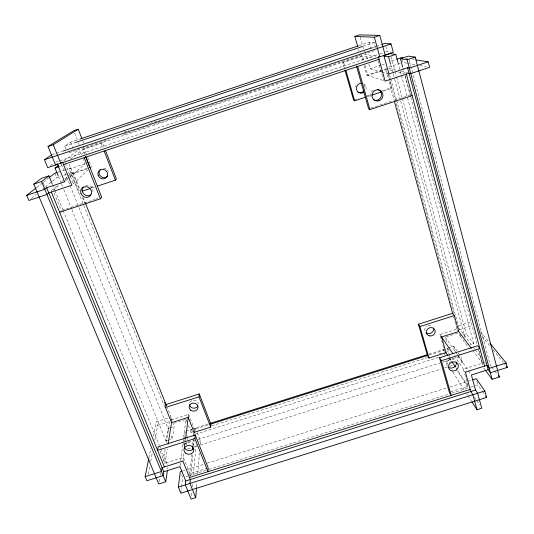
<?xml version="1.0" encoding="UTF-8"?>
<svg xmlns="http://www.w3.org/2000/svg" width="534" height="534" viewBox="0 0 534 534"><rect width="100%" height="100%" fill="white"/><g stroke="black" fill="none" stroke-linecap="round" stroke-linejoin="round"><path stroke-width="0.4" stroke-dasharray="2.67 2" d="M196.612 486.968L196.953 482.849M197.713 473.785L199.436 453.199M200.197 444.134L200.47 440.844L196.632 431.058M191.406 495.812L191.793 491.68M192.253 486.728L192.487 484.251M193.335 475.16L196.192 444.602M190.678 476.235L192.794 454.901M193.608 446.698L194.256 440.129M195.224 430.344L195.457 428.048L196.338 430.304M189.764 475.187L191.853 454.594M192.767 445.603L193.675 436.612M194.109 432.353L194.423 429.256L210.87 424.049M193.101 431.759L191.045 432.406L191.379 429.336L192.861 433.094M180.866 493.176L181.533 487.455M181.627 486.641L182.681 477.65L180.872 473.191M186.52 444.742L186.987 440.75M187.08 439.949L187.267 438.354M182.928 461.089L183.916 452.885M184.804 445.51L185.598 438.948M188.208 417.348L188.569 414.351L169.992 420.245M184.557 446.01L183.709 443.894L184.203 439.949M184.297 439.162L185.278 431.265M180.065 465.848L180.572 461.77M180.679 460.955L183.042 442.219M183.142 441.404L183.549 438.14M183.656 437.326L185.912 419.404L172.248 423.736M167.683 468.965L167.93 467.363M168.337 440.25L172.275 439.001L174.197 426.499L172.956 423.402M164.933 463.652L167.309 448.967M171.688 421.867L172.055 419.591L167.235 407.555M163.184 461.109L165.5 447.212M166.314 442.312L169.719 421.88M159.152 481.561L160.1 475.928M160.233 475.12L160.641 472.703M167.549 440.503L165.974 440.997L168.083 428.435L169.612 427.948M148.145 474.232L149.894 465.301M150.688 461.236L152.283 453.112M154.827 440.116L157.69 425.491L156.182 421.793L170.493 417.248M148.873 458.072L150.822 448.4M153.258 436.305L156.182 421.793M59.648 212.292L61.323 210.57L53.687 191.98M72.998 184.11L87.783 170.186M90.092 168.01L91.334 166.842L87.736 157.697M65.228 181.253L69.56 177.435M70.174 176.894L85.019 163.804L83.211 159.225M53.2 190.391L59.468 184.911M65.115 179.978L68.873 176.694M69.5 176.147L73.265 172.856L80.46 190.832M51.231 190.745L57.412 185.391M61.737 181.64L64.207 179.497M64.828 178.963L72.397 172.409L68.485 173.71M84.659 154.186L82.843 149.58L101.22 143.446L102.368 142.478L104.163 147.13M164.719 407.102L69.193 169.078L70.595 167.916L66.677 169.218M31.399 198.388L36.472 194.236M42.807 189.043L44.709 187.481M45.343 186.967L51.685 181.774M52.312 181.253L56.751 177.615L60.662 176.313M36.966 187.254L42.74 182.715M43.381 182.214L48.514 178.182M70.601 159.079L84.152 148.565L361.391 55.943L372.639 58.093M63.753 160.994L78.698 149.7M50.289 165.74L53.527 163.391M65.849 148.953L64.714 146.116L70.541 142.198L79.232 139.287M358.981 45.657L369.254 42.219L374.107 42.593L375.556 47.84M64.714 146.116L75.768 142.418M363.06 46.291L374.107 42.593M52.526 154.58L55.683 153.525M56.47 153.258L61.997 151.416M373.099 47.399L375.469 46.605M376.263 46.345L380.996 44.756M123.848 132.145L128.594 130.563M149.934 123.427L160.213 119.99M69.133 152.677L72.297 151.616M73.091 151.356L76.255 150.294M77.043 150.034L78.625 149.507M81.795 148.445L108.702 139.454M123.734 134.435L150.641 125.443M153.805 124.382L244.018 94.238M244.812 93.977L278.047 82.87M278.841 82.603L282.005 81.548M282.793 81.281L285.964 80.227M286.751 79.96L316.035 70.181M316.822 69.914L319.993 68.859M320.78 68.592L323.944 67.531M324.739 67.271L327.903 66.209M328.697 65.949L357.974 56.163M358.768 55.896L360.35 55.369M367.472 52.993L376.176 50.083M344.243 67.751L342.641 62.211L343.596 62.478L362.513 56.157L363.821 60.803M55.609 162.189L379.233 54.141M380.021 53.881L384.767 52.292M385.561 52.032L387.143 51.504L390.988 51.998M59.681 166.481L62.004 165.707M58.059 172.095L65.896 169.478M391.375 61.01L396.014 59.468M69.193 169.078L85.019 163.804M368.78 63.987L370.129 68.799L381.036 65.168M381.817 64.908L384.934 63.866M63.793 175.272L67.705 173.971M388.805 67.05L400.393 63.192M71.009 173.61L87.422 168.143M364.095 65.528L366.805 75.134L387.804 68.138M87.816 168.764L71.87 174.077L79.139 192.193M90.62 187.461L93.744 186.426M354.416 99.938L356.785 99.15M367.032 95.753L370.976 94.445M382.01 90.78L390.688 87.903L392.043 88.39L389.853 80.414M91.748 188.015L94.905 186.967M367.125 96.661L371.017 95.366M383.479 91.234L392.043 88.39M62.111 210.303L95.359 199.302M96.153 199.035L97.735 198.514M370.996 108.048L391.489 101.266M394.646 100.225L409.618 95.266M458.886 325.673L471.348 321.715M429.009 355.023L444.348 350.171L439.949 334.564L459.086 328.49L472.523 346.266M157.69 425.491L169.598 421.713M459.18 329.825L472.396 325.633M446.084 336.894L457.818 333.169M170.373 427.707L174.197 426.499M459.56 334.297L460.001 335.906L466.315 333.904L473.778 343.642L470.154 344.79M186.072 431.018L191.633 429.256M192.42 429.002L208.307 423.976M429.116 354.095L447.452 348.288L449.114 350.771L447.005 351.439M448.18 348.061L453.74 346.299L457.952 352.36M211.851 425.825L427.4 357.64M439.328 353.868L442.512 352.861M195.404 434.242L438.648 357.346M183.709 443.894L194.029 440.637M198.001 439.382L440.123 362.913M443.3 361.912L460.762 356.398L462.404 362.319L458.432 363.574M199.122 441.271L200.47 440.844M446.377 360.637L447.045 363L451.21 361.685M187.554 449.027L193.114 447.272M193.909 447.025L197.086 446.017M200.263 445.016L440.95 369.087M444.922 367.833L448.9 366.578M449.695 366.331L452.872 365.329M182.655 470.955L203.341 464.453M207.319 463.198L446.825 387.918M450.008 386.916L471.495 380.161M207.406 468.164L189.917 473.658L183.376 457.371L165.013 463.158L159.793 450.449M450.876 391.696L468.124 386.282L463.385 369.148L482.362 363.167L478.751 349.697M185.865 476.648L189.049 475.647M189.844 475.4L208.147 469.653M208.948 469.399L450.916 393.431M451.711 393.184L470.02 387.437M470.814 387.183L474.793 385.935M475.587 385.688L477.977 384.934L482.055 390.861M405.486 58.286L407.923 58.667M412.789 59.421L414.411 59.675M363.908 54.081L377.505 56.43M406.788 63.166L402.709 62.425L402.075 60.042M407.602 63.312L415.759 64.801M419.837 65.549L426.359 66.737M388.592 68.325L395.661 70.007M401.167 71.309L407.455 72.804M389.486 69.907L393.505 70.895M398.324 72.083L403.951 73.472M370.129 68.799L381.089 71.796M381.87 72.017L388.131 73.725M366.805 75.134L383.566 80.634M480.5 331.694L488.356 341.279M482.102 336.38L489.972 346.072M493.122 349.957L503.101 362.239M503.622 362.886L505.197 364.822M491.253 366.444L490.245 365.123L411.22 67.391M491.761 367.105L494.29 370.409M494.798 371.07L497.334 374.374M473.024 346.92L474.519 348.896M475.013 349.556L481.481 358.114M484.471 362.059L485.466 363.38M472.73 350.277L482.589 363.467M460.001 335.906L467.257 345.705L466.816 344.096M483.757 367.986L485.239 369.982M458.419 353.027L459.827 355.05M457.411 354.703L445.296 337.141L446.871 342.755M457.878 355.384L470.454 373.62M458.165 356.165L462.404 362.319M482.509 391.522L484.779 394.813M439.949 334.564L441.585 336.974M454.3 355.744L465.414 372.138M449.334 357.74L451.597 361.184M455.676 367.379L467.911 385.962M444.488 351.485L443.26 349.616L443.928 351.979M448.527 357.64L450.796 361.097M456.223 369.328L468.538 388.091M474.466 397.129L476.288 399.906M476.742 400.607L479.479 404.772M447.045 363L447.939 364.395M452.852 372.071L464.033 389.506M466.716 393.691L467.61 395.087M468.058 395.787L471.635 401.368M43.327 182.975L44.916 186.827M52.385 184.337L54.595 189.737M54.915 190.511L62.812 209.789M63.132 210.556L159.199 444.969M159.519 445.743L160.467 448.053M160.781 448.827L167.102 464.246M58.48 176.514L61.303 183.449M61.617 184.223L62.558 186.533M63.813 189.623L71.643 208.901M71.956 209.668L165.974 440.997M54.929 173.136L56.751 177.615M65.161 163.291L73.385 183.743M61.463 164.165L168.851 430.511M171.034 435.918L172.275 439.001M83.17 197.607L85.033 202.252M69.126 164.238L79.659 190.545M82.45 197.507L84.619 202.92M170.787 417.989L171.714 420.305M70.541 142.198L72.958 148.298M186.907 435.384L187.454 436.759M74.6 133.019L77.31 139.908M78.518 142.965L79.125 144.5M78.692 147.785L81.402 154.653M185.912 419.404L186.82 421.693M188.328 425.518L191.045 432.406M82.737 140.689L83.638 142.985M83.544 147.03L86.248 153.899M188.569 414.351L195.15 431.105M101.22 143.446L102.989 148.031M343.596 62.478L344.977 67.264M365.123 65.448L367.959 75.508L386.79 69.24L385.468 68.913L388.118 78.558M360.71 53.527L362.973 61.544M358.534 49.502L358.968 51.037M444.154 352.767L444.822 355.13M365.41 51.958L367.432 59.174M360.183 37.186L364.275 51.785M447.452 348.288L449.001 353.808M449.221 354.596L449.882 356.959M450.102 357.747L450.99 360.897M369.254 42.219L371.264 49.448M453.74 346.299L455.335 352.066M378.085 60.642L383.612 80.647M389.566 74.566L390.447 77.784M390.668 78.585L396.388 99.478M396.602 100.279L458.866 327.689M388.298 74.426L389.84 80.06M390.06 80.861L453.606 312.577M387.664 72.43L389.633 79.613M388.946 81.575L394.072 100.245M453.653 317.116L456.957 329.171M385.748 46.371L387.143 51.504M390.741 64.834L392.931 72.884M393.151 73.692L394.466 78.518M394.686 79.326L399.732 97.835M400.607 101.053L465.067 337.655M476.909 381.016L477.977 384.934M391.075 56.804L394.78 70.461M395 71.262L396.308 76.082M396.522 76.889L402.195 97.769M402.416 98.57L466.315 333.904M405.106 75.234L410.412 95.005M402.816 67.584L404.331 73.225M405.193 76.449L410.599 96.594M410.82 97.395L477.209 344.757M478.511 349.596L482.616 364.902M397.943 62.411L401.194 74.466M401.414 75.267L473.778 343.642M409.298 60.148L411.006 66.583M184.47 445.429A4.899 4.379 0.9 0 1 186.506 442.613M187.648 442.099A4.899 4.379 0.9 0 1 194.176 445.897M447.218 366.057A4.993 4.492 -25.5 0 1 450.269 359.148M451.544 358.908A4.993 4.492 -25.5 0 1 455.762 360.917M85.573 185.438A5.547 5.22 32.9 0 1 92.976 191.559M370.856 96.541A5.64 5.387 -61.9 0 1 374.601 89.485M189.93 402.449A4.399 3.998 1.5 0 1 192.434 400.407M193.555 400.193A4.399 3.998 1.5 0 1 198.288 403.898M103.376 168.137A4.926 4.672 35.5 0 1 108.415 171.394M364.328 84.999A5.006 4.799 -65.1 0 1 365.022 87.449M355.49 86.688A5.006 4.799 -65.1 0 1 355.951 85.46M363.641 83.725A5.053 4.839 -64.8 0 1 366.017 89.238M424.957 330.753A4.479 4.092 -26.3 0 1 427.02 325.934M428.088 325.453A4.479 4.092 -26.3 0 1 432.34 326.254"/><path stroke-width="0.8" d="M210.69 427.107L210.87 424.049L199.275 393.965L166.034 404.545L165.493 407.482L171.561 422.628L188.208 417.348L194.109 432.353L210.69 427.107L199.002 396.822L199.275 393.965M148.712 458.88L145.141 476.615L146.877 480.733L163.164 475.614L163.784 471.749L179.958 466.663L185.752 480.96L185.325 484.885L191.099 499.116L195.711 497.675L196.539 487.789M194.91 438.561L195.257 435.016L158.258 446.711L157.59 450.349L194.91 438.561L207.973 471.696L208.2 467.911L195.257 435.016M192.353 449.695L192.681 446.424M193.762 435.797L194.176 431.706M184.51 447.966L184.711 446.324M185.698 438.127L188.268 416.807M472.29 379.914L476.268 378.659L484.845 390.981L486.594 397.443L180.866 493.176L178.363 487.068L180.265 471.702L181.86 471.202M52.072 183.569L48.908 175.86L41.418 178.356L33.802 184.123L158.745 483.978L165.714 481.788L167.436 470.567M168.097 444.068L171.661 422.04M59.648 212.292L100.405 198.802L101.694 197.2L85.66 156.455M97.268 186.186L115.391 180.172L116.405 178.91L105.358 150.228M57.285 163.704L64.614 181.8L46.652 187.774L44.803 189.31L26.7 195.324L28.863 200.464L46.932 194.463L48.754 192.887L71.816 185.225L62.458 161.976M26.7 195.324L36.325 187.761M49.155 177.675L54.929 173.136L57.278 172.355M33.802 184.123L41.585 181.533L48.908 175.86M58.173 175.739L55.035 168.03L58.707 165.246M61.884 162.409L60.749 163.264L53.266 144.734L78.231 129.201L81.835 138.393M56.697 164.138L55.529 165.013L48.013 146.496L73.692 130.723L78.231 129.201M381.79 44.496L384.947 43.441L391.021 43.908L393.291 52.299L47.7 167.623L44.469 159.726L51.738 154.847M357.667 46.431L354.85 36.452L359.536 34.884L379.801 35.391L385.168 55.009M48.013 146.496L53.266 144.734M354.85 36.452L374.347 37.213L379.801 35.391M80.02 139.027L358.194 45.924M75.768 142.418L362.272 46.558M62.792 151.149L372.311 47.66M44.469 159.726L391.021 43.908M383.999 55.663L390.2 53.594L395.781 54.375L397.943 62.411M63.506 164.579L379.067 59.314M55.035 168.03L58.907 166.735M383.979 56.043L388.545 56.791L395.781 54.375M396.789 59.207L401.434 57.659L403.057 57.912M402.603 66.783L400.44 58.72L408.23 56.123L415.212 57.105L499.357 377.017L492.128 379.287L485.726 370.643M400.44 58.72L407.095 59.808L415.212 57.105M378.306 56.564L385.087 81.135L409.024 73.178L410.766 73.592L429.616 67.331L428.188 61.817L409.304 68.092L407.575 67.731L388.912 73.939L383.879 55.576M82.289 191.152L90.173 188.535M344.931 70.121L353.628 100.198L354.663 100.793L365.57 97.175M371.798 95.112L381.142 92.008M356.472 66.109L368.634 108.836L369.949 109.59L412.135 95.626M418.422 324.205L452.605 313.325L454.354 315.581L458.726 331.534L441.585 336.974L446.003 352.68L428.996 358.06L427.474 355.51L418.422 324.205L419.884 326.541L428.996 358.06M165.493 407.482L199.002 396.822M419.884 326.541L454.354 315.581M209.895 423.475L427.527 354.596M210.289 424.236L427.687 355.444M439.522 357.8L477.69 345.732L479.859 348.542L441.344 360.704L439.522 357.8L449.308 392.19L451.197 395.36L441.344 360.704M145.141 476.615L161.455 471.475L162.089 467.644L182.928 461.089L190.351 479.519L189.964 483.43L195.711 497.675M506.159 363.007L489.217 368.34L486.955 365.349L465.414 372.138L470.768 391.542L472.864 394.739L476.995 409.738L481.761 408.25L477.656 393.238L475.52 390.054L471.389 374.975L488.123 369.708L490.386 372.725L507.3 367.412L506.159 363.007L489.925 343.195M189.53 477.483L470.18 389.406M185.752 480.96L475.52 390.054M178.363 487.068L484.845 390.981M416.026 59.928L428.188 61.817M506.252 366.117L507.3 367.412M498.342 375.696L499.357 377.017M457.845 330.352L471.255 348.295M485.686 396.128L486.594 397.443M441.338 336.614L452.912 353.695M445.71 352.233L447.973 355.677M452.051 361.872L455.228 366.691M472.083 402.062L476.995 409.738M41.585 181.533L165.714 481.788M51.317 192.033L164.405 466.916M46.652 187.774L163.784 471.749M85.34 203.02L166.481 405.666M164.585 402.516L165.52 404.832M84.198 157.677L100.405 198.802M85.56 156.489L90.092 168.01M104.17 151.095L115.391 180.172M345.899 70.461L354.663 100.793M357.68 66.45L369.949 109.59M374.347 37.213L379.754 56.818M394.292 101.046L452.765 313.905M388.545 56.791L390.521 64.033M407.575 67.731L488.123 369.708M406.361 74.066L484.558 366.11M407.095 59.808L492.128 379.287M193.715 448.126A4.899 4.379 0.9 0 1 189.043 450.603A4.899 4.379 0.9 0 1 184.677 447.692M456.236 361.992A4.993 4.492 -25.5 0 1 454.427 366.918A4.993 4.492 -25.5 0 1 448.994 367.612M90.827 194.923A5.547 5.22 32.9 0 1 83.304 186.96M377.418 89.325A5.64 5.387 -61.9 0 1 381.149 96.647A5.64 5.387 -61.9 0 1 373.446 99.778M197.874 405.927A4.399 3.998 1.5 0 1 193.101 408.116A4.399 3.998 1.5 0 1 189.517 404.485M107.681 176.046A4.926 4.672 35.5 0 1 100.873 176.44A4.926 4.672 35.5 0 1 100.125 169.725M363.674 91.027A5.006 4.799 -65.1 0 1 357.867 92.142M363.808 92.395A5.053 4.839 -64.8 0 1 356.599 89.745A5.053 4.839 -64.8 0 1 361.184 83.191M433.468 328.05A4.479 4.092 -26.3 0 1 431.399 332.849A4.479 4.092 -26.3 0 1 426.092 332.542M185.685 453.206A4.939 4.412 0.8 0 0 193.755 450.676A4.939 4.412 0.8 0 0 187.24 445.696A4.939 4.412 0.8 0 0 185.685 453.206M452.071 370.97A5.04 4.526 -25.4 0 0 458.205 364.929A5.04 4.526 -25.4 0 0 449.962 363.394A5.04 4.526 -25.4 0 0 452.071 370.97M81.035 193.715A5.6 5.267 32.7 0 0 90.466 195.591A5.6 5.267 32.7 0 0 86.962 186.767A5.6 5.267 32.7 0 0 81.035 193.715M378.973 100.779A5.7 5.433 -61.7 0 0 381.316 91.221A5.7 5.433 -61.7 0 0 372.151 94.244A5.7 5.433 -61.7 0 0 378.973 100.779M190.698 410.165A4.432 4.025 1.4 0 0 197.94 407.869A4.432 4.025 1.4 0 0 192.107 403.31A4.432 4.025 1.4 0 0 190.698 410.165M98.223 175.606A4.973 4.706 35.3 0 0 106.586 177.288A4.973 4.706 35.3 0 0 103.523 169.398A4.973 4.706 35.3 0 0 98.223 175.606M429.59 335.886A4.512 4.118 -26.3 0 0 435.056 330.406A4.512 4.118 -26.3 0 0 427.641 329.004A4.512 4.118 -26.3 0 0 429.59 335.886"/></g></svg>
